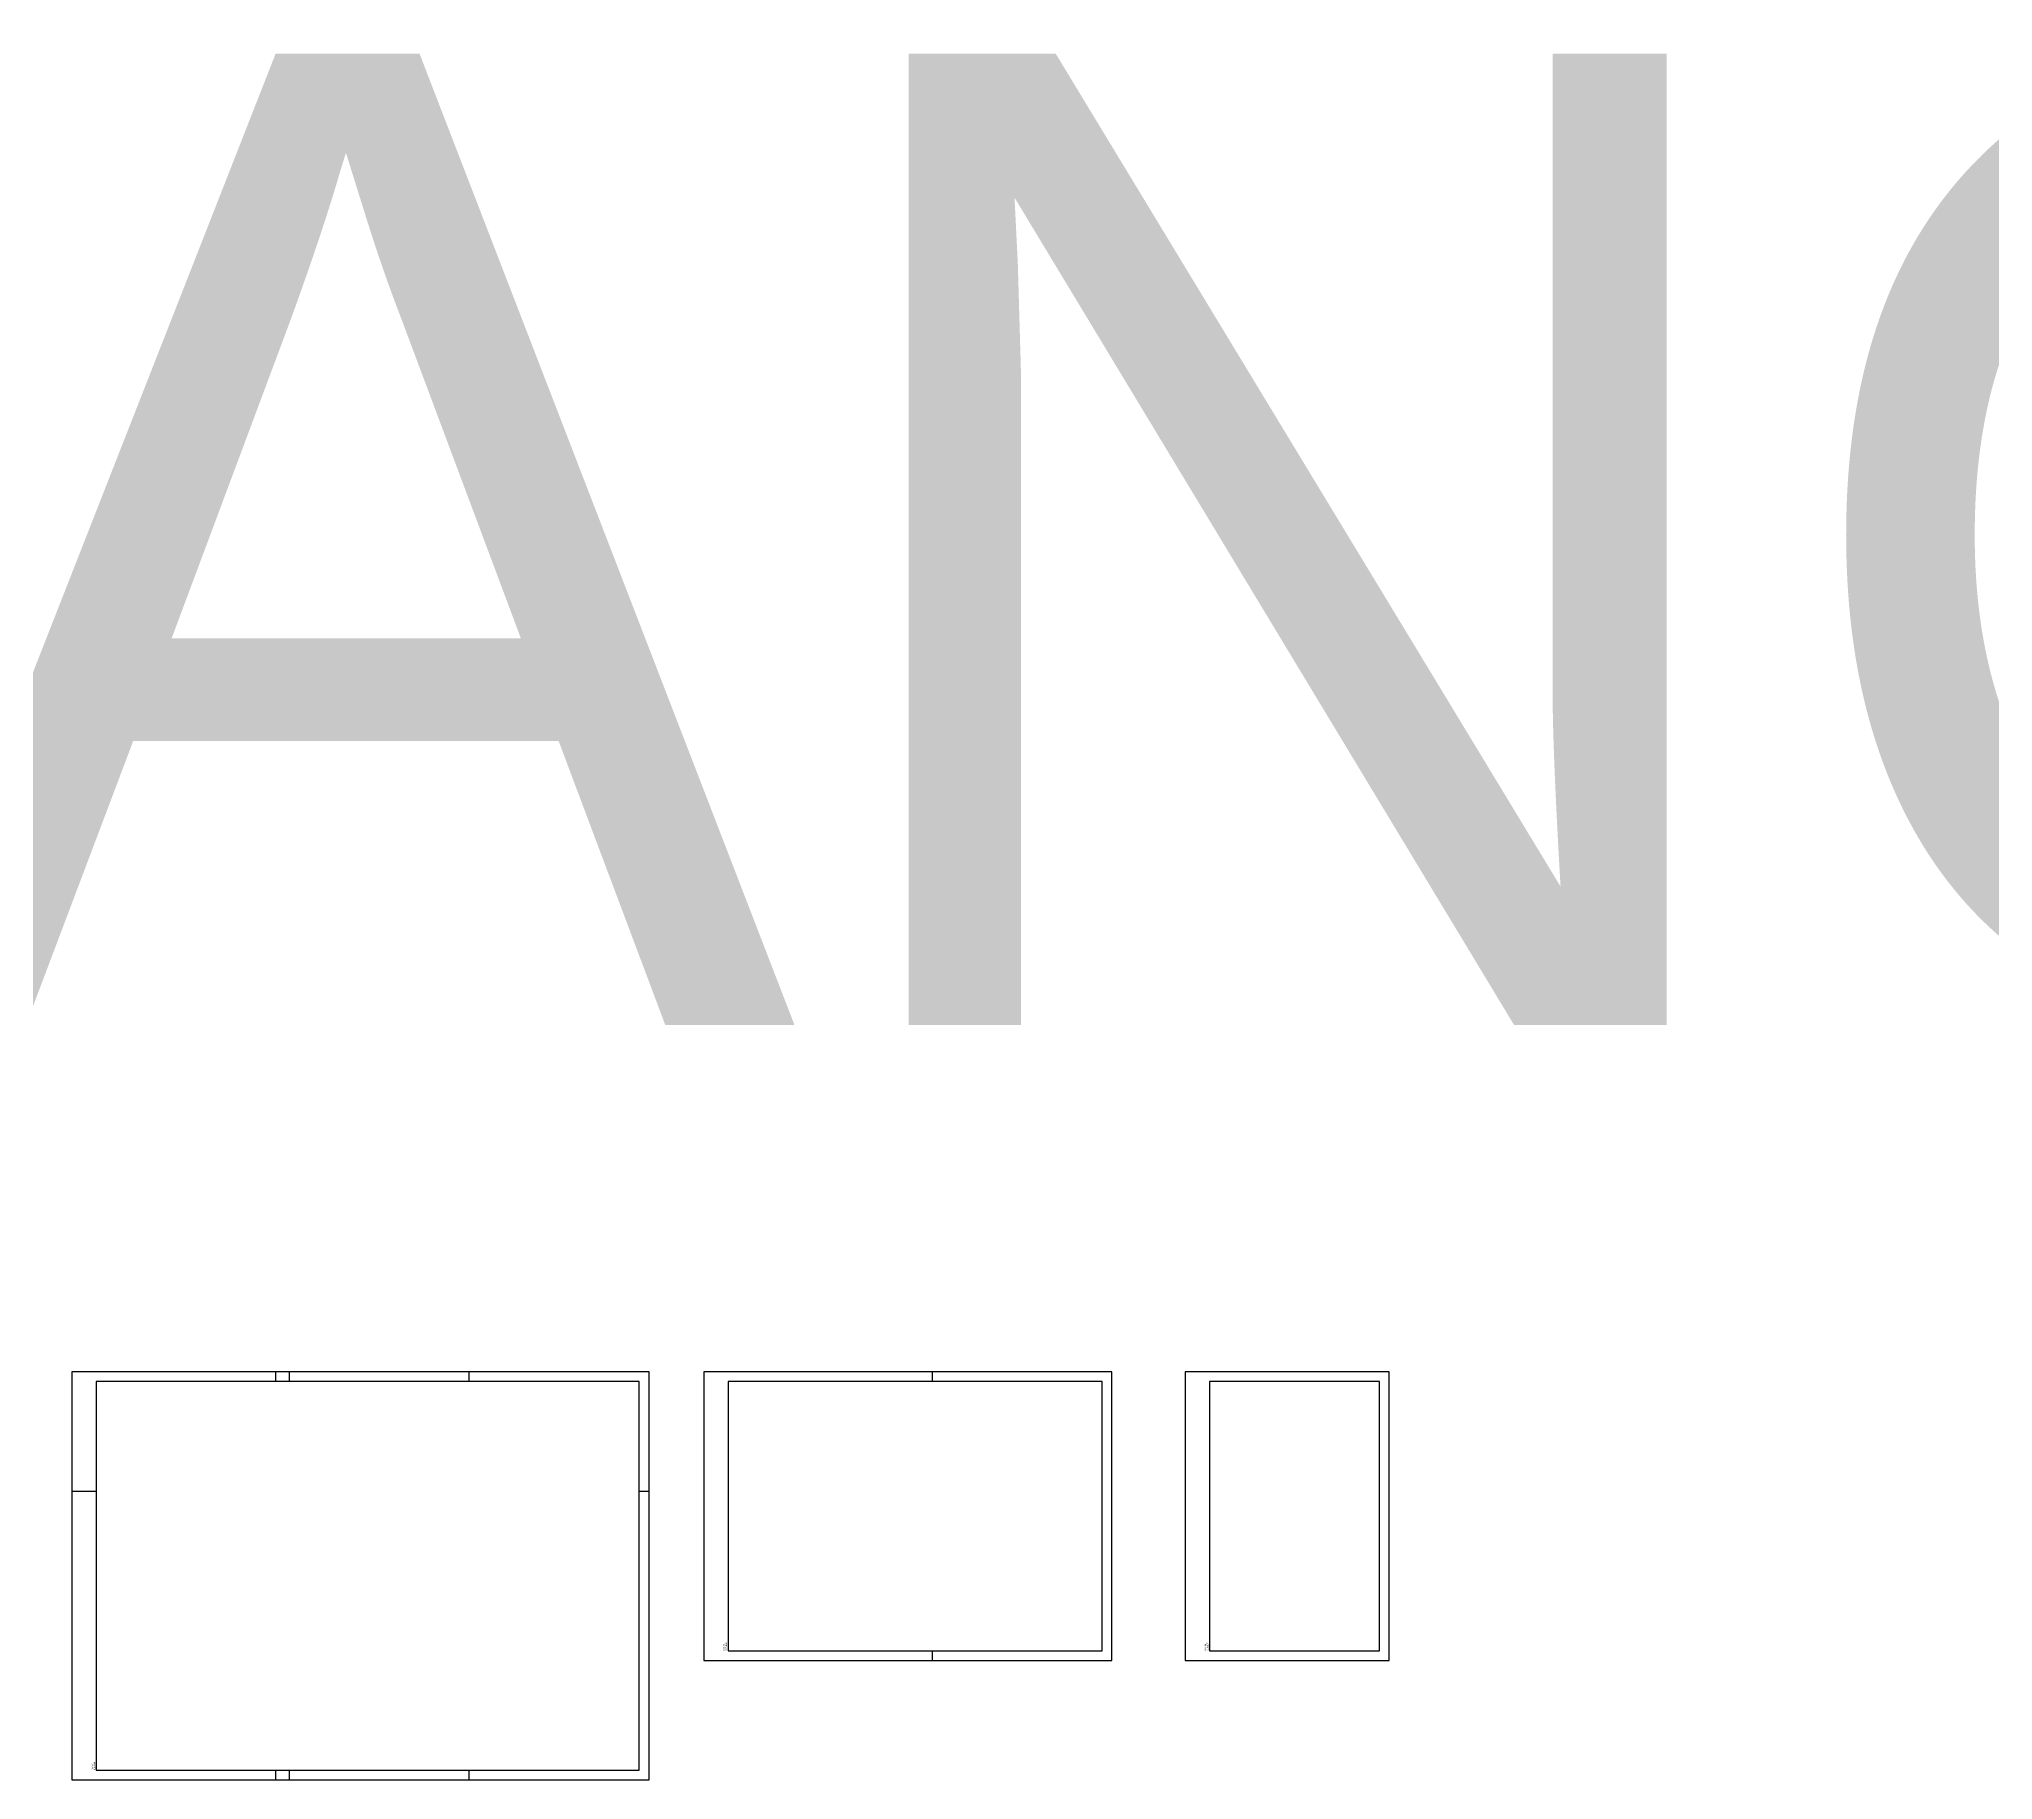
# Model space of a CAD drawing. Header units: millimetres. Extents: x 0 to 687901, y 0 to 346525.
# Drawn here: x 7549 to 9560, y 4224 to 6016 of the extents above; entities that cross this region are included whole.
import ezdxf

# ---------------------------------------------------------------- set-up
doc = ezdxf.new("R2010")
doc.units = ezdxf.units.MM
for name, color, linetype in [('ARQ_Prancha', 7, 'Continuous'), ('ARQ_Prancha lin_grossa', 111, 'Continuous'), ('ARQ_Texto', 7, 'Continuous')]:
    doc.layers.add(name, color=color, linetype=linetype)
doc.styles.add('ARIAL', font='arial.ttf')
doc.styles.add('DES-ROMANS', font='arial.ttf')

msp = doc.modelspace()

# ---------------------------------------------------------------- linework, layer by layer
at = {"layer": 'ARQ_Prancha'}
for p, q in [((7793.1, 4634.3), (7793.1, 4644.3)), ((7807.1, 4634.3), (7807.1, 4644.3)), ((7992.1, 4634.3), (7992.1, 4644.3)), ((8177.1, 4644.3), (8167.1, 4644.3)), ((8468.4, 4644.3), (8468.4, 4634.3)), ((7608.1, 4521.3), (7583.1, 4521.3)), ((8177.1, 4521.3), (8167.1, 4521.3)), ((8468.4, 4357.3), (8468.4, 4347.3)), ((7793.1, 4224.3), (7793.1, 4234.3)), ((7807.1, 4224.3), (7807.1, 4234.3)), ((7992.1, 4224.3), (7992.1, 4234.3))]:
    msp.add_line(p, q, dxfattribs=at)
for points in [[(7583.1, 4224.3), (8177.1, 4224.3), (8177.1, 4644.3), (7583.1, 4644.3)], [(8233.4, 4347.3), (8653.4, 4347.3), (8653.4, 4644.3), (8233.4, 4644.3)], [(8728.8, 4347.3), (8938.8, 4347.3), (8938.8, 4644.3), (8728.8, 4644.3)]]:
    msp.add_lwpolyline(points, close=True, dxfattribs=at)
at = {"layer": 'ARQ_Prancha lin_grossa'}
for points in [[(8167.1, 4234.3), (8167.1, 4634.3), (7608.1, 4634.3), (7608.1, 4234.3), (8167.1, 4234.3)], [(8643.4, 4357.3), (8643.4, 4634.3), (8258.4, 4634.3), (8258.4, 4357.3), (8643.4, 4357.3)], [(8928.8, 4357.3), (8928.8, 4634.3), (8753.8, 4634.3), (8753.8, 4357.3), (8928.8, 4357.3)]]:
    msp.add_lwpolyline(points, close=True, dxfattribs=at)

# ---------------------------------------------------------------- texts
at = {"layer": 'ARQ_Prancha', "style": 'DES-ROMANS'}
for s, p in [('ISO A3', (8255.1, 4357.6)), ('297x420', (8257.3, 4357.6)), ('ISO A4', (8750.4, 4357.6)), ('210x297', (8752.7, 4357.6)), ('ISO A2', (7604.8, 4234.6)), ('420x594', (7607.1, 4234.6))]:
    msp.add_text(s, height=1.5, rotation=90, dxfattribs=at).set_placement(p)
at = {"layer": 'ARQ_Texto', "style": 'ARIAL'}
msp.add_text('PRANCHAS - ESC: 1:10', height=1000, dxfattribs=at).set_placement((5457.5, 5001.1))

doc.saveas('drawing.dxf')
